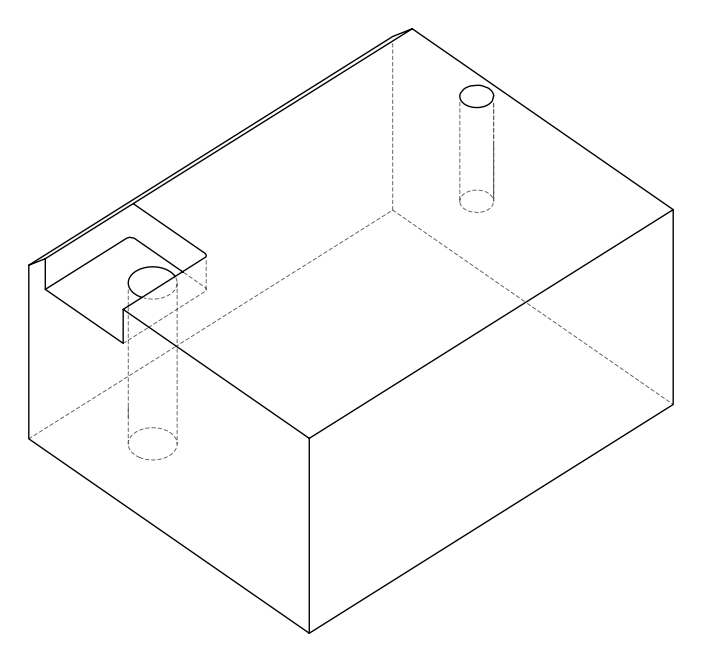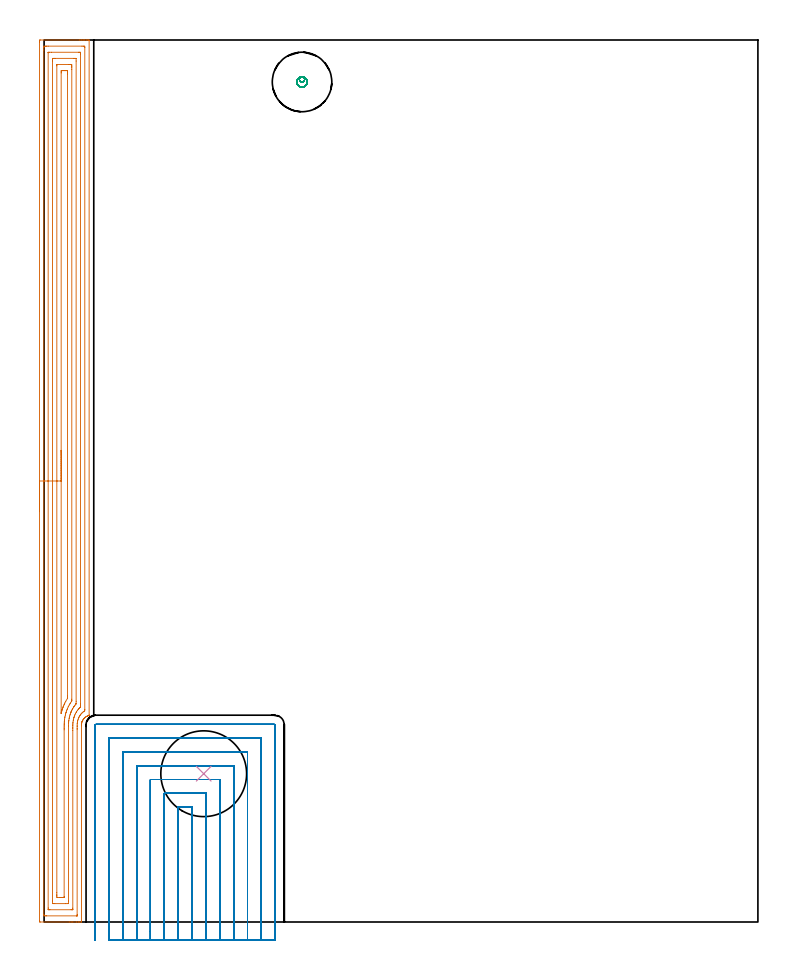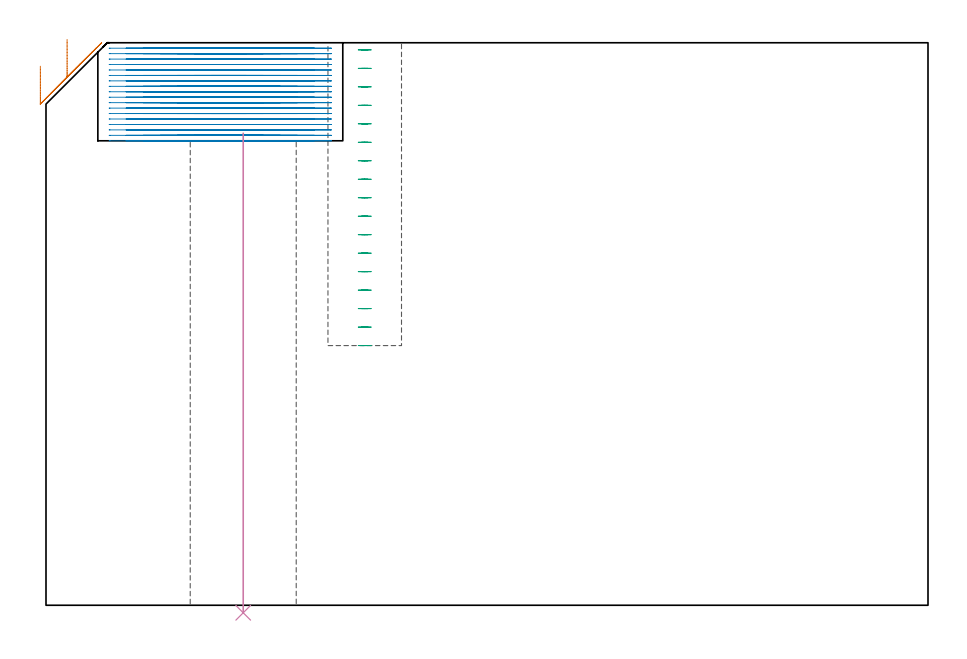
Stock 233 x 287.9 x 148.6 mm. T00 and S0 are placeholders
(PLAN: 4 operations, 3 tool changes, 67.2 min)
(1 AREA_MILL | FG_CHAMFER_SURFACE | UGT0205_001 | 13.61 min | 37786 mm3)
(2 MILL_SLOT | SLOT_PARTIAL_RECTANGULAR | NXT0201_008 | Follow Part, ap 1.5, ae 75% | 51.98 min | 112792 mm3)
(3 MILL_BLIND_HOLE_FROM_SOLID_MATERIAL | STEP1POCKET | NXT0201_012 | Spiral | 1.11 min | 23656 mm3)
(4 INDEXABLE_INSERT_DRILL_THROUGH_HOLE_FROM_SOLID | STEP1HOLE | NXT0302_027 | 0.51 min | 75520 mm3)
(TOOL UGT0205_001 | Chamfer Mill 20 x 3 x 45 deg. | D20 FL50 Z2)
(TOOL NXT0201_008 | ENDMILL 6mm [2P460-0600-NA 1630] | D6 FL26 Z6)
(TOOL NXT0201_012 | ENDMILL 16mm [2P460-1600-NA 1630] | D16 FL38 Z6)
(TOOL NXT0302_027 | Index. Insert Drill 28mm [880-D2800L32-05] | D28 PA176 FL140 Z2)
(OP 1 AREA_MILL)
G17 G21 G94 G90
T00 M6
G54
G17 G0 G90 X-1.5 Y133.95 S1061 M3
G43 Z158.6 H0
Z142.4
G94 G1 Y133.988 Z141.528 F250.
Y134.102 Z140.663
Y134.291 Z139.812
Y134.553 Z138.98
Y134.887 Z138.174
Y135.29 Z137.4
Y135.758 Z136.664
Y136.289 Z135.972
Y136.879 Z135.329
Y137.522 Z134.74
Y138.214 Z134.208
Y138.95 Z133.74
Y139.724 Z133.337
Y140.53 Z133.003
Y141.362 Z132.741
Y142.213 Z132.552
Y143.078 Z132.438
Y143.95 Z132.4
Y287.286
X-1.496 Y287.631 Z132.402
X-1.492 Y287.89 Z132.406
X-1.229 Y287.9 Z132.668
X11.486 Z145.381
X12.041 Z145.938
X12.375 Z146.271
X12.93 Z146.826
X13.263 Z147.158
X13.929 Z147.829
X14.289 Z148.188
X14.662 Y287.893 Z148.554
X14.697 Y287.89 Z148.588
X14.7 Y287.732 Z148.6
Y67.593
X14.697 Y67.431 Z148.589
X14.581 Y67.391 Z148.475
X14.438 Y67.348 Z148.335
X14.37 Y67.325 Z148.268
X14.314 Y67.305 Z148.212
X14.151 Y67.237 Z148.049
X14.077 Y67.206 Z147.974
X13.961 Y67.147 Z147.859
X13.846 Y67.088 Z147.745
X13.707 Y67.001 Z147.605
X13.59 Y66.928 Z147.489
X13.346 Y66.75 Z147.245
X13.148 Y66.565 Z147.047
X12.996 Y66.403 Z146.895
X12.962 Y66.366 Z146.861
X12.922 Y66.312 Z146.821
X12.779 Y66.119 Z146.677
X12.671 Y65.948 Z146.567
X12.613 Y65.857 Z146.51
X12.588 Y65.807 Z146.484
X12.503 Y65.642 Z146.401
X12.411 Y65.422 Z146.31
X12.406 Y65.408 Z146.305
X12.391 Y65.361 Z146.288
X12.335 Y65.196 Z146.235
X12.276 Y64.965 Z146.176
X12.239 Y64.743 Z146.133
X12.236 Y64.714 Z146.129
X12.219 Y64.587 Z146.118
X12.215 Y64.543 Z146.111
X12.212 Y64.521 Z146.11
X12.206 Y64.409 Z146.105
X12.203 Y64.196 Z146.1
X12.202 Y64.072
X12.2 Y0.167
X12.198 Y0.01 Z146.089
X12.102 Y0.005 Z145.994
X11.665 Y0. Z145.565
X11.263 Z145.163
X10.598 Z144.493
X9.377 Z143.274
X8.821 Z142.716
X8.21 Z142.106
X-1.23 Y0.001 Z132.668
X-1.492 Y0.01 Z132.406
X-1.499 Y0.272 Z132.399
Y0.297
X-1.5 Y143.95 Z132.4
X-0.086 Z133.814
Y284.607
X-0.085 Y285.5 Z133.815
X-0.084 Y285.521 Z133.816
X-0.063 Y285.89 Z133.837
X0.43 Y285.898 Z134.33
X0.825 Y285.899 Z134.725
X1.316 Y285.9 Z135.216
X12.375 Y285.899 Z146.275
X12.868 Y285.897 Z146.768
X13.263 Y285.89 Z147.163
X13.284 Y285.5 Z147.184
X13.285 Y285.478 Z147.185
Y69.379
Y69.358
X13.263 Y68.922 Z147.163
X13.009 Y68.742 Z146.909
X12.657 Y68.486 Z146.557
X12.507 Y68.353 Z146.407
X12.375 Y68.228 Z146.275
X12.067 Y67.902 Z145.967
X11.832 Y67.593 Z145.732
X11.692 Y67.387 Z145.592
X11.486 Y67.054 Z145.386
X11.368 Y66.819 Z145.268
X11.31 Y66.7 Z145.21
X11.109 Y66.186 Z145.009
X10.995 Y65.807 Z144.895
X10.918 Y65.486 Z144.818
X10.83 Y64.914 Z144.73
X10.809 Y64.702 Z144.709
X10.792 Y64.021 Z144.692
X10.789 Y63.829 Z144.689
X10.787 Y63.128 Z144.687
Y62.938
X10.785 Y2.4 Z144.685
X10.784 Y2.213 Z144.684
X10.779 Y2.023 Z144.679
X10.778 Y2.009 Z144.678
X10.771 Y2.006 Z144.671
X10.747 Y2.002 Z144.647
X10.697 Y2.001 Z144.597
X10.598 Y2. Z144.498
X0.825 Y2.001 Z134.725
X0.332 Y2.003 Z134.232
X-0.063 Y2.01 Z133.837
X-0.084 Y2.4 Z133.816
X-0.085 Y2.422 Z133.815
X-0.086 Y143.95 Z133.814
X1.328 Z135.228
X1.329 Y283.714 Z135.229
X1.33 Y283.811 Z135.23
X1.333 Y283.858 Z135.233
X1.335 Y283.878 Z135.235
X1.346 Y283.89 Z135.246
X1.531 Y283.897 Z135.431
X1.714 Y283.899 Z135.614
X2.417 Y283.9 Z136.317
X11.301 Z145.201
X11.486 Y283.898 Z145.386
X11.671 Y283.895 Z145.571
X11.794 Y283.89 Z145.694
X11.865 Y283.881 Z145.765
X11.867 Y283.842 Z145.767
X11.869 Y283.714 Z145.769
X11.871 Y283.327 Z145.771
Y71.166
X11.87 Y70.78 Z145.77
X11.866 Y70.273 Z145.766
X11.865 Y70.181 Z145.765
X11.808 Y70.117 Z145.708
X11.726 Y70.032 Z145.626
X11.486 Y69.786 Z145.386
X11.289 Y69.577 Z145.189
X11.114 Y69.379 Z145.014
X10.89 Y69.086 Z144.79
X10.598 Y68.662 Z144.498
X10.53 Y68.555 Z144.43
X10.489 Y68.486 Z144.389
X10.215 Y67.978 Z144.115
X10.043 Y67.593 Z143.943
X9.949 Y67.353 Z143.849
X9.843 Y67.078 Z143.743
X9.719 Y66.7 Z143.619
X9.717 Y66.693 Z143.617
X9.709 Y66.666 Z143.609
X9.546 Y65.972 Z143.446
X9.52 Y65.807 Z143.42
X9.43 Y65.195 Z143.33
X9.403 Y64.914 Z143.303
X9.385 Y64.347 Z143.285
X9.379 Y64.021 Z143.279
X9.374 Y63.465 Z143.274
X9.373 Y63.128 Z143.273
X9.372 Y62.574 Z143.272
X9.371 Y4.526 Z143.271
X9.369 Y4.186 Z143.269
X9.367 Y4.048 Z143.267
X9.365 Y4.019 Z143.265
X9.357 Y4.01 Z143.257
X9.314 Y4.007 Z143.214
X9.191 Y4.002 Z143.091
X9.006 Y4. Z142.906
X8.821 Z142.721
X1.899 Z135.799
X1.714 Y4.001 Z135.614
X1.529 Y4.005 Z135.429
X1.406 Y4.01 Z135.306
X1.335 Y4.019 Z135.235
X1.333 Y4.058 Z135.233
X1.331 Y4.186 Z135.231
X1.329 Y4.573 Z135.229
X1.328 Y143.95 Z135.228
X2.743 Z136.643
Y281.035
X2.747 Y281.782 Z136.647
X2.749 Y281.884 Z136.649
X2.845 Y281.89 Z136.745
X3.06 Y281.895 Z136.96
X3.491 Y281.9 Z137.391
X3.518 Z137.418
X9.737 Z143.637
X10.15 Y281.896 Z144.05
X10.356 Y281.892 Z144.256
X10.45 Y281.888 Z144.35
X10.457 Y281.035 Z144.357
Y72.059
X10.453 Y71.311 Z144.353
X10.45 Y71.238 Z144.35
X10.446 Y71.207 Z144.346
X10.415 Y71.166 Z144.315
X10.098 Y70.775 Z143.998
X9.726 Y70.273 Z143.626
X9.719 Y70.263 Z143.619
X9.709 Y70.249 Z143.609
X9.376 Y69.714 Z143.276
X9.192 Y69.379 Z143.092
X9.062 Y69.137 Z142.962
X8.821 Y68.612 Z142.721
X8.784 Y68.523 Z142.684
X8.77 Y68.486 Z142.67
X8.545 Y67.871 Z142.445
X8.459 Y67.593 Z142.359
X8.345 Y67.179 Z142.245
X8.227 Y66.7 Z142.127
X8.174 Y66.458 Z142.074
X8.073 Y65.807 Z141.973
X8.056 Y65.683 Z141.956
X8.015 Y65.321 Z141.915
X7.984 Y64.914 Z141.884
X7.981 Y64.866 Z141.881
X7.959 Y64.021 Z141.859
Y63.995
X7.957 Y6.841 Z141.857
X7.933 Y6.01 Z141.833
X7.9 Y6.005 Z141.8
X7.044 Y6. Z140.944
X3.463 Z137.363
X3.05 Y6.004 Z136.95
X2.844 Y6.008 Z136.744
X2.75 Y6.012 Z136.65
X2.743 Y6.865 Z136.643
Y143.95
X4.157 Z138.057
Y279.471
X4.159 Y279.695 Z138.059
X4.162 Y279.843 Z138.062
X4.164 Y279.889 Z138.064
X4.177 Y279.892 Z138.077
X4.217 Y279.896 Z138.117
X4.379 Y279.899 Z138.279
X8.174 Z142.074
X8.821 Y279.893 Z142.721
X9.03 Y279.89 Z142.93
X9.038 Y279.472 Z142.938
X9.041 Y279.248 Z142.941
X9.043 Y279.026 Z142.943
Y278.355
Y72.729
X9.041 Y72.394 Z142.941
X9.038 Y72.226 Z142.938
X9.036 Y72.146 Z142.936
X8.985 Y72.059 Z142.885
X8.563 Y71.424 Z142.463
X8.398 Y71.166 Z142.298
X8.223 Y70.874 Z142.123
X7.933 Y70.354 Z141.833
X7.905 Y70.3 Z141.805
X7.892 Y70.273 Z141.792
X7.632 Y69.682 Z141.532
X7.511 Y69.379 Z141.411
X7.383 Y69.039 Z141.283
X7.191 Y68.486 Z141.091
X7.156 Y68.374 Z141.056
X7.044 Y67.988 Z140.944
X6.964 Y67.674 Z140.864
X6.945 Y67.593 Z140.845
X6.802 Y66.944 Z140.702
X6.764 Y66.7 Z140.664
X6.684 Y66.169 Z140.584
X6.639 Y65.807 Z140.539
X6.597 Y65.363 Z140.497
X6.572 Y64.914 Z140.472
X6.56 Y64.508 Z140.46
X6.551 Y64.021 Z140.451
X6.546 Y63.629 Z140.446
X6.544 Y63.128 Z140.444
Y62.738
X6.543 Y8.263 Z140.443
X6.54 Y8.132 Z140.44
X6.536 Y8.03 Z140.436
X6.534 Y8.009 Z140.434
X6.52 Y8.007 Z140.42
X6.48 Y8.004 Z140.38
X6.156 Y8.001 Z140.056
X5.915 Y8. Z139.815
X5.267 Z139.167
X5.026 Y8.001 Z138.926
X4.379 Y8.007 Z138.279
X4.17 Y8.01 Z138.07
X4.162 Y8.428 Z138.062
X4.159 Y8.651 Z138.059
X4.157 Y8.874 Z138.057
Y9.544
Y143.95
X5.571 Z139.471
X5.572 Y277.156 Z139.472
X5.574 Y277.462 Z139.474
X5.578 Y277.756 Z139.478
X5.582 Y277.89 Z139.482
X5.724 Y277.896 Z139.624
X6.156 Y277.899 Z140.056
X6.609 Y277.9 Z140.509
X7.044 Y277.899 Z140.944
X7.501 Y277.896 Z141.401
X7.608 Y277.89 Z141.508
X7.622 Y277.88 Z141.522
X7.624 Y277.847 Z141.524
X7.627 Y277.769 Z141.527
X7.628 Y277.462 Z141.528
X7.629 Y276.875 Z141.529
X7.628 Y73.845 Z141.528
X7.625 Y73.261 Z141.525
X7.622 Y72.952 Z141.522
X7.064 Y72.039 Z140.964
X7.044 Y72.003 Z140.944
X6.757 Y71.454 Z140.657
X6.623 Y71.166 Z140.523
X6.478 Y70.842 Z140.378
X6.239 Y70.273 Z140.139
X6.215 Y70.213 Z140.115
X6.156 Y70.054 Z140.056
X5.982 Y69.554 Z139.882
X5.924 Y69.379 Z139.824
X5.854 Y69.152 Z139.754
X5.774 Y68.871 Z139.674
X5.668 Y68.486 Z139.568
X5.653 Y68.431 Z139.553
X5.585 Y68.167 Z139.485
X5.58 Y68.156 Z139.48
X5.577 Y68.155 Z139.477
X5.575 Y68.16 Z139.475
X5.572 Y68.18 Z139.472
X5.571 Y68.486 Z139.471
Y68.854
Y143.95
Y144.821 Z139.509
Y145.686 Z139.623
Y146.538 Z139.812
Y147.37 Z140.074
Y148.176 Z140.408
Y148.95 Z140.811
Y149.686 Z141.28
Y150.378 Z141.811
Y151.021 Z142.4
Y151.61 Z143.043
Y152.141 Z143.735
Y152.61 Z144.471
Y153.013 Z145.245
Y153.347 Z146.051
Y153.609 Z146.883
Y153.798 Z147.735
Y153.912 Z148.6
Y153.95 Z149.471
G0 Z158.6
M5
M2
(OP 2 MILL_SLOT)
G17 G21 G94 G90
T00 M6
G54
G17 G0 G90 X48.4 Y-6. S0 M3
G43 Z158.6 H1
Z147.161
G94 G1 Y-3. F250.
Y37.5 F500.
X43.7
Y-3.
Y-6. F250.
X52.9
Y-3.
Y42. F500.
X39.2
Y-3.
Y-6. F250.
X57.4
Y-3.
Y46.5 F500.
X34.7
Y-3.
Y-6. F250.
X61.9
Y-3.
Y51. F500.
X30.2
Y-3.
Y-6. F250.
X66.4
Y-3.
Y55.5 F500.
X25.7
Y-3.
Y-6. F250.
X70.9
Y-3.
Y60. F500.
X21.2
Y-3.
Y-6. F250.
X75.4
Y-3.
Y64.3 F500.
G3 X75.2 Y64.5 R0.2
G1 X16.9
G3 X16.7 Y64.3 R0.2
G1 Y-3.
Y-6. F250.
G0 X48.4 Z145.722
G1 Y-3.
Y37.5 F500.
X43.7
Y-3.
Y-6. F250.
X52.9
Y-3.
Y42. F500.
X39.2
Y-3.
Y-6. F250.
X57.4
Y-3.
Y46.5 F500.
X34.7
Y-3.
Y-6. F250.
X61.9
Y-3.
Y51. F500.
X30.2
Y-3.
Y-6. F250.
X66.4
Y-3.
Y55.5 F500.
X25.7
Y-3.
Y-6. F250.
X70.9
Y-3.
Y60. F500.
X21.2
Y-3.
Y-6. F250.
X75.4
Y-3.
Y64.3 F500.
G3 X75.2 Y64.5 R0.2
G1 X16.9
G3 X16.7 Y64.3 R0.2
G1 Y-3.
Y-6. F250.
G0 X48.4 Z144.283
G1 Y-3.
Y37.5 F500.
X43.7
Y-3.
Y-6. F250.
X52.9
Y-3.
Y42. F500.
X39.2
Y-3.
Y-6. F250.
X57.4
Y-3.
Y46.5 F500.
X34.7
Y-3.
Y-6. F250.
X61.9
Y-3.
Y51. F500.
X30.2
Y-3.
Y-6. F250.
X66.4
Y-3.
Y55.5 F500.
X25.7
Y-3.
Y-6. F250.
X70.9
Y-3.
Y60. F500.
X21.2
Y-3.
Y-6. F250.
X75.4
Y-3.
Y64.3 F500.
G3 X75.2 Y64.5 R0.2
G1 X16.9
G3 X16.7 Y64.3 R0.2
G1 Y-3.
Y-6. F250.
G0 X48.4 Z142.844
G1 Y-3.
Y37.5 F500.
X43.7
Y-3.
Y-6. F250.
X52.9
Y-3.
Y42. F500.
X39.2
Y-3.
Y-6. F250.
X57.4
Y-3.
Y46.5 F500.
X34.7
Y-3.
Y-6. F250.
X61.9
Y-3.
Y51. F500.
X30.2
Y-3.
Y-6. F250.
X66.4
Y-3.
Y55.5 F500.
X25.7
Y-3.
Y-6. F250.
X70.9
Y-3.
Y60. F500.
X21.2
Y-3.
Y-6. F250.
X75.4
Y-3.
Y64.3 F500.
G3 X75.2 Y64.5 R0.2
G1 X16.9
G3 X16.7 Y64.3 R0.2
G1 Y-3.
Y-6. F250.
G0 X48.4 Z141.405
G1 Y-3.
Y37.5 F500.
X43.7
Y-3.
Y-6. F250.
X52.9
Y-3.
Y42. F500.
X39.2
Y-3.
Y-6. F250.
X57.4
Y-3.
Y46.5 F500.
X34.7
Y-3.
Y-6. F250.
X61.9
Y-3.
Y51. F500.
X30.2
Y-3.
Y-6. F250.
X66.4
Y-3.
Y55.5 F500.
X25.7
Y-3.
Y-6. F250.
X70.9
Y-3.
Y60. F500.
X21.2
Y-3.
Y-6. F250.
X75.4
Y-3.
Y64.3 F500.
G3 X75.2 Y64.5 R0.2
G1 X16.9
G3 X16.7 Y64.3 R0.2
G1 Y-3.
Y-6. F250.
G0 X48.4 Z139.967
G1 Y-3.
Y37.5 F500.
X43.7
Y-3.
Y-6. F250.
X52.9
Y-3.
Y42. F500.
X39.2
Y-3.
Y-6. F250.
X57.4
Y-3.
Y46.5 F500.
X34.7
Y-3.
Y-6. F250.
X61.9
Y-3.
Y51. F500.
X30.2
Y-3.
Y-6. F250.
X66.4
Y-3.
Y55.5 F500.
X25.7
Y-3.
Y-6. F250.
X70.9
Y-3.
Y60. F500.
X21.2
Y-3.
Y-6. F250.
X75.4
Y-3.
Y64.3 F500.
G3 X75.2 Y64.5 R0.2
G1 X16.9
G3 X16.7 Y64.3 R0.2
G1 Y-3.
Y-6. F250.
G0 X48.4 Z138.528
G1 Y-3.
Y37.5 F500.
X43.7
Y-3.
Y-6. F250.
X52.9
Y-3.
Y42. F500.
X39.2
Y-3.
Y-6. F250.
X57.4
Y-3.
Y46.5 F500.
X34.7
Y-3.
Y-6. F250.
X61.9
Y-3.
Y51. F500.
X30.2
Y-3.
Y-6. F250.
X66.4
Y-3.
Y55.5 F500.
X25.7
Y-3.
Y-6. F250.
X70.9
Y-3.
Y60. F500.
X21.2
Y-3.
Y-6. F250.
X75.4
Y-3.
Y64.3 F500.
G3 X75.2 Y64.5 R0.2
G1 X16.9
G3 X16.7 Y64.3 R0.2
G1 Y-3.
Y-6. F250.
G0 X48.4 Z137.089
G1 Y-3.
Y37.5 F500.
X43.7
Y-3.
Y-6. F250.
X52.9
Y-3.
Y42. F500.
X39.2
Y-3.
Y-6. F250.
X57.4
Y-3.
Y46.5 F500.
X34.7
Y-3.
Y-6. F250.
X61.9
Y-3.
Y51. F500.
X30.2
Y-3.
Y-6. F250.
X66.4
Y-3.
Y55.5 F500.
X25.7
Y-3.
Y-6. F250.
X70.9
Y-3.
Y60. F500.
X21.2
Y-3.
Y-6. F250.
X75.4
Y-3.
Y64.3 F500.
G3 X75.2 Y64.5 R0.2
G1 X16.9
G3 X16.7 Y64.3 R0.2
G1 Y-3.
Y-6. F250.
G0 X48.4 Z135.65
G1 Y-3.
Y37.5 F500.
X43.7
Y-3.
Y-6. F250.
X52.9
Y-3.
Y42. F500.
X39.2
Y-3.
Y-6. F250.
X57.4
Y-3.
Y46.5 F500.
X34.7
Y-3.
Y-6. F250.
X61.9
Y-3.
Y51. F500.
X30.2
Y-3.
Y-6. F250.
X66.4
Y-3.
Y55.5 F500.
X25.7
Y-3.
Y-6. F250.
X70.9
Y-3.
Y60. F500.
X21.2
Y-3.
Y-6. F250.
X75.4
Y-3.
Y64.3 F500.
G3 X75.2 Y64.5 R0.2
G1 X16.9
G3 X16.7 Y64.3 R0.2
G1 Y-3.
Y-6. F250.
G0 X48.4 Z134.211
G1 Y-3.
Y37.5 F500.
X43.7
Y-3.
Y-6. F250.
X52.9
Y-3.
Y42. F500.
X39.2
Y-3.
Y-6. F250.
X57.4
Y-3.
Y46.5 F500.
X34.7
Y-3.
Y-6. F250.
X61.9
Y-3.
Y51. F500.
X30.2
Y-3.
Y-6. F250.
X66.4
Y-3.
Y55.5 F500.
X25.7
Y-3.
Y-6. F250.
X70.9
Y-3.
Y60. F500.
X21.2
Y-3.
Y-6. F250.
X75.4
Y-3.
Y64.3 F500.
G3 X75.2 Y64.5 R0.2
G1 X16.9
G3 X16.7 Y64.3 R0.2
G1 Y-3.
Y-6. F250.
G0 X48.4 Z132.772
G1 Y-3.
Y37.5 F500.
X43.7
Y-3.
Y-6. F250.
X52.9
Y-3.
Y42. F500.
X39.2
Y-3.
Y-6. F250.
X57.4
Y-3.
Y46.5 F500.
X34.7
Y-3.
Y-6. F250.
X61.9
Y-3.
Y51. F500.
X30.2
Y-3.
Y-6. F250.
X66.4
Y-3.
Y55.5 F500.
X25.7
Y-3.
Y-6. F250.
X70.9
Y-3.
Y60. F500.
X21.2
Y-3.
Y-6. F250.
X75.4
Y-3.
Y64.3 F500.
G3 X75.2 Y64.5 R0.2
G1 X16.9
G3 X16.7 Y64.3 R0.2
G1 Y-3.
Y-6. F250.
G0 X48.4 Z131.333
G1 Y-3.
Y37.5 F500.
X43.7
Y-3.
Y-6. F250.
X52.9
Y-3.
Y42. F500.
X39.2
Y-3.
Y-6. F250.
X57.4
Y-3.
Y46.5 F500.
X34.7
Y-3.
Y-6. F250.
X61.9
Y-3.
Y51. F500.
X30.2
Y-3.
Y-6. F250.
X66.4
Y-3.
Y55.5 F500.
X25.7
Y-3.
Y-6. F250.
X70.9
Y-3.
Y60. F500.
X21.2
Y-3.
Y-6. F250.
X75.4
Y-3.
Y64.3 F500.
G3 X75.2 Y64.5 R0.2
G1 X16.9
G3 X16.7 Y64.3 R0.2
G1 Y-3.
Y-6. F250.
G0 X48.4 Z129.894
G1 Y-3.
Y37.5 F500.
X43.7
Y-3.
Y-6. F250.
X52.9
Y-3.
Y42. F500.
X39.2
Y-3.
Y-6. F250.
X57.4
Y-3.
Y46.5 F500.
X34.7
Y-3.
Y-6. F250.
X61.9
Y-3.
Y51. F500.
X30.2
Y-3.
Y-6. F250.
X66.4
Y-3.
Y55.5 F500.
X25.7
Y-3.
Y-6. F250.
X70.9
Y-3.
Y60. F500.
X21.2
Y-3.
Y-6. F250.
X75.4
Y-3.
Y64.3 F500.
G3 X75.2 Y64.5 R0.2
G1 X16.9
G3 X16.7 Y64.3 R0.2
G1 Y-3.
Y-6. F250.
G0 X48.4 Z128.456
G1 Y-3.
Y37.5 F500.
X43.7
Y-3.
Y-6. F250.
X52.9
Y-3.
Y42. F500.
X39.2
Y-3.
Y-6. F250.
X57.4
Y-3.
Y46.5 F500.
X34.7
Y-3.
Y-6. F250.
X61.9
Y-3.
Y51. F500.
X30.2
Y-3.
Y-6. F250.
X66.4
Y-3.
Y55.5 F500.
X25.7
Y-3.
Y-6. F250.
X70.9
Y-3.
Y60. F500.
X21.2
Y-3.
Y-6. F250.
X75.4
Y-3.
Y64.3 F500.
G3 X75.2 Y64.5 R0.2
G1 X16.9
G3 X16.7 Y64.3 R0.2
G1 Y-3.
Y-6. F250.
G0 X48.4 Z127.017
G1 Y-3.
Y37.5 F500.
X43.7
Y-3.
Y-6. F250.
X52.9
Y-3.
Y42. F500.
X39.2
Y-3.
Y-6. F250.
X57.4
Y-3.
Y46.5 F500.
X34.7
Y-3.
Y-6. F250.
X61.9
Y-3.
Y51. F500.
X30.2
Y-3.
Y-6. F250.
X66.4
Y-3.
Y55.5 F500.
X25.7
Y-3.
Y-6. F250.
X70.9
Y-3.
Y60. F500.
X21.2
Y-3.
Y-6. F250.
X75.4
Y-3.
Y64.3 F500.
G3 X75.2 Y64.5 R0.2
G1 X16.9
G3 X16.7 Y64.3 R0.2
G1 Y-3.
Y-6. F250.
G0 X48.4 Z125.578
G1 Y-3.
Y37.5 F500.
X43.7
Y-3.
Y-6. F250.
X52.9
Y-3.
Y42. F500.
X39.2
Y-3.
Y-6. F250.
X57.4
Y-3.
Y46.5 F500.
X34.7
Y-3.
Y-6. F250.
X61.9
Y-3.
Y51. F500.
X30.2
Y-3.
Y-6. F250.
X66.4
Y-3.
Y55.5 F500.
X25.7
Y-3.
Y-6. F250.
X70.9
Y-3.
Y60. F500.
X21.2
Y-3.
Y-6. F250.
X75.4
Y-3.
Y64.3 F500.
G3 X75.2 Y64.5 R0.2
G1 X16.9
G3 X16.7 Y64.3 R0.2
G1 Y-3.
Y-6. F250.
G0 X48.4 Z124.139
G1 Y-3.
Y37.5 F500.
X43.7
Y-3.
Y-6. F250.
X52.9
Y-3.
Y42. F500.
X39.2
Y-3.
Y-6. F250.
X57.4
Y-3.
Y46.5 F500.
X34.7
Y-3.
Y-6. F250.
X61.9
Y-3.
Y51. F500.
X30.2
Y-3.
Y-6. F250.
X66.4
Y-3.
Y55.5 F500.
X25.7
Y-3.
Y-6. F250.
X70.9
Y-3.
Y60. F500.
X21.2
Y-3.
Y-6. F250.
X75.4
Y-3.
Y64.3 F500.
G3 X75.2 Y64.5 R0.2
G1 X16.9
G3 X16.7 Y64.3 R0.2
G1 Y-3.
Y-6. F250.
G0 X48.4 Z122.7
G1 Y-3.
Y37.5 F500.
X43.7
Y-3.
Y-6. F250.
X52.9
Y-3.
Y42. F500.
X39.2
Y-3.
Y-6. F250.
X57.4
Y-3.
Y46.5 F500.
X34.7
Y-3.
Y-6. F250.
X61.9
Y-3.
Y51. F500.
X30.2
Y-3.
Y-6. F250.
X66.4
Y-3.
Y55.5 F500.
X25.7
Y-3.
Y-6. F250.
X70.9
Y-3.
Y60. F500.
X21.2
Y-3.
Y-6. F250.
X75.4
Y-3.
Y64.3 F500.
G3 X75.2 Y64.5 R0.2
G1 X16.9
G3 X16.7 Y64.3 R0.2
G1 Y-3.
Y-6. F250.
G0 Z158.6
M5
M2
(OP 3 MILL_BLIND_HOLE_FROM_SOLID_MATERIAL)
G17 G21 G94 G90
T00 M6
G54
G17 G0 G90 X84.2 Y274.2 S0 M3
G43 Z158.6 H1
Z146.718
G94 G3 X85.05 Y275.05 R0.85 F250.
X84.2 Y275.9 R0.85
X82.5 Y274.2 R1.7
X84.2 Y275.9 R-1.7
X83.35 Y275.05 R0.85
X84.2 Y274.2 R0.85
G0 Z141.835
G3 X85.05 Y275.05 R0.85
X84.2 Y275.9 R0.85
X82.5 Y274.2 R1.7
X84.2 Y275.9 R-1.7
X83.35 Y275.05 R0.85
X84.2 Y274.2 R0.85
G0 Z136.953
G3 X85.05 Y275.05 R0.85
X84.2 Y275.9 R0.85
X82.5 Y274.2 R1.7
X84.2 Y275.9 R-1.7
X83.35 Y275.05 R0.85
X84.2 Y274.2 R0.85
G0 Z132.071
G3 X85.05 Y275.05 R0.85
X84.2 Y275.9 R0.85
X82.5 Y274.2 R1.7
X84.2 Y275.9 R-1.7
X83.35 Y275.05 R0.85
X84.2 Y274.2 R0.85
G0 Z127.188
G3 X85.05 Y275.05 R0.85
X84.2 Y275.9 R0.85
X82.5 Y274.2 R1.7
X84.2 Y275.9 R-1.7
X83.35 Y275.05 R0.85
X84.2 Y274.2 R0.85
G0 Z122.306
G3 X85.05 Y275.05 R0.85
X84.2 Y275.9 R0.85
X82.5 Y274.2 R1.7
X84.2 Y275.9 R-1.7
X83.35 Y275.05 R0.85
X84.2 Y274.2 R0.85
G0 Z117.424
G3 X85.05 Y275.05 R0.85
X84.2 Y275.9 R0.85
X82.5 Y274.2 R1.7
X84.2 Y275.9 R-1.7
X83.35 Y275.05 R0.85
X84.2 Y274.2 R0.85
G0 Z112.541
G3 X85.05 Y275.05 R0.85
X84.2 Y275.9 R0.85
X82.5 Y274.2 R1.7
X84.2 Y275.9 R-1.7
X83.35 Y275.05 R0.85
X84.2 Y274.2 R0.85
G0 Z107.659
G3 X85.05 Y275.05 R0.85
X84.2 Y275.9 R0.85
X82.5 Y274.2 R1.7
X84.2 Y275.9 R-1.7
X83.35 Y275.05 R0.85
X84.2 Y274.2 R0.85
G0 Z102.776
G3 X85.05 Y275.05 R0.85
X84.2 Y275.9 R0.85
X82.5 Y274.2 R1.7
X84.2 Y275.9 R-1.7
X83.35 Y275.05 R0.85
X84.2 Y274.2 R0.85
G0 Z97.894
G3 X85.05 Y275.05 R0.85
X84.2 Y275.9 R0.85
X82.5 Y274.2 R1.7
X84.2 Y275.9 R-1.7
X83.35 Y275.05 R0.85
X84.2 Y274.2 R0.85
G0 Z93.012
G3 X85.05 Y275.05 R0.85
X84.2 Y275.9 R0.85
X82.5 Y274.2 R1.7
X84.2 Y275.9 R-1.7
X83.35 Y275.05 R0.85
X84.2 Y274.2 R0.85
G0 Z88.129
G3 X85.05 Y275.05 R0.85
X84.2 Y275.9 R0.85
X82.5 Y274.2 R1.7
X84.2 Y275.9 R-1.7
X83.35 Y275.05 R0.85
X84.2 Y274.2 R0.85
G0 Z83.247
G3 X85.05 Y275.05 R0.85
X84.2 Y275.9 R0.85
X82.5 Y274.2 R1.7
X84.2 Y275.9 R-1.7
X83.35 Y275.05 R0.85
X84.2 Y274.2 R0.85
G0 Z78.365
G3 X85.05 Y275.05 R0.85
X84.2 Y275.9 R0.85
X82.5 Y274.2 R1.7
X84.2 Y275.9 R-1.7
X83.35 Y275.05 R0.85
X84.2 Y274.2 R0.85
G0 Z73.482
G3 X85.05 Y275.05 R0.85
X84.2 Y275.9 R0.85
X82.5 Y274.2 R1.7
X84.2 Y275.9 R-1.7
X83.35 Y275.05 R0.85
X84.2 Y274.2 R0.85
G0 Z68.6
G3 X85.05 Y275.05 R0.85
X84.2 Y275.9 R0.85
X82.5 Y274.2 R1.7
X84.2 Y275.9 R-1.7
X83.35 Y275.05 R0.85
X84.2 Y274.2 R0.85
G0 Z158.6
M5
M2
(OP 4 INDEXABLE_INSERT_DRILL_THROUGH_HOLE_FROM_SOLID)
G17 G21 G94 G90
T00 M6
G54
G17 G0 G90 X52.1 Y48.4 S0 M3
G43 Z158.6 H1
G94 G81 G98 Z-1.989 F250. R124.7
G80
M5
M2
